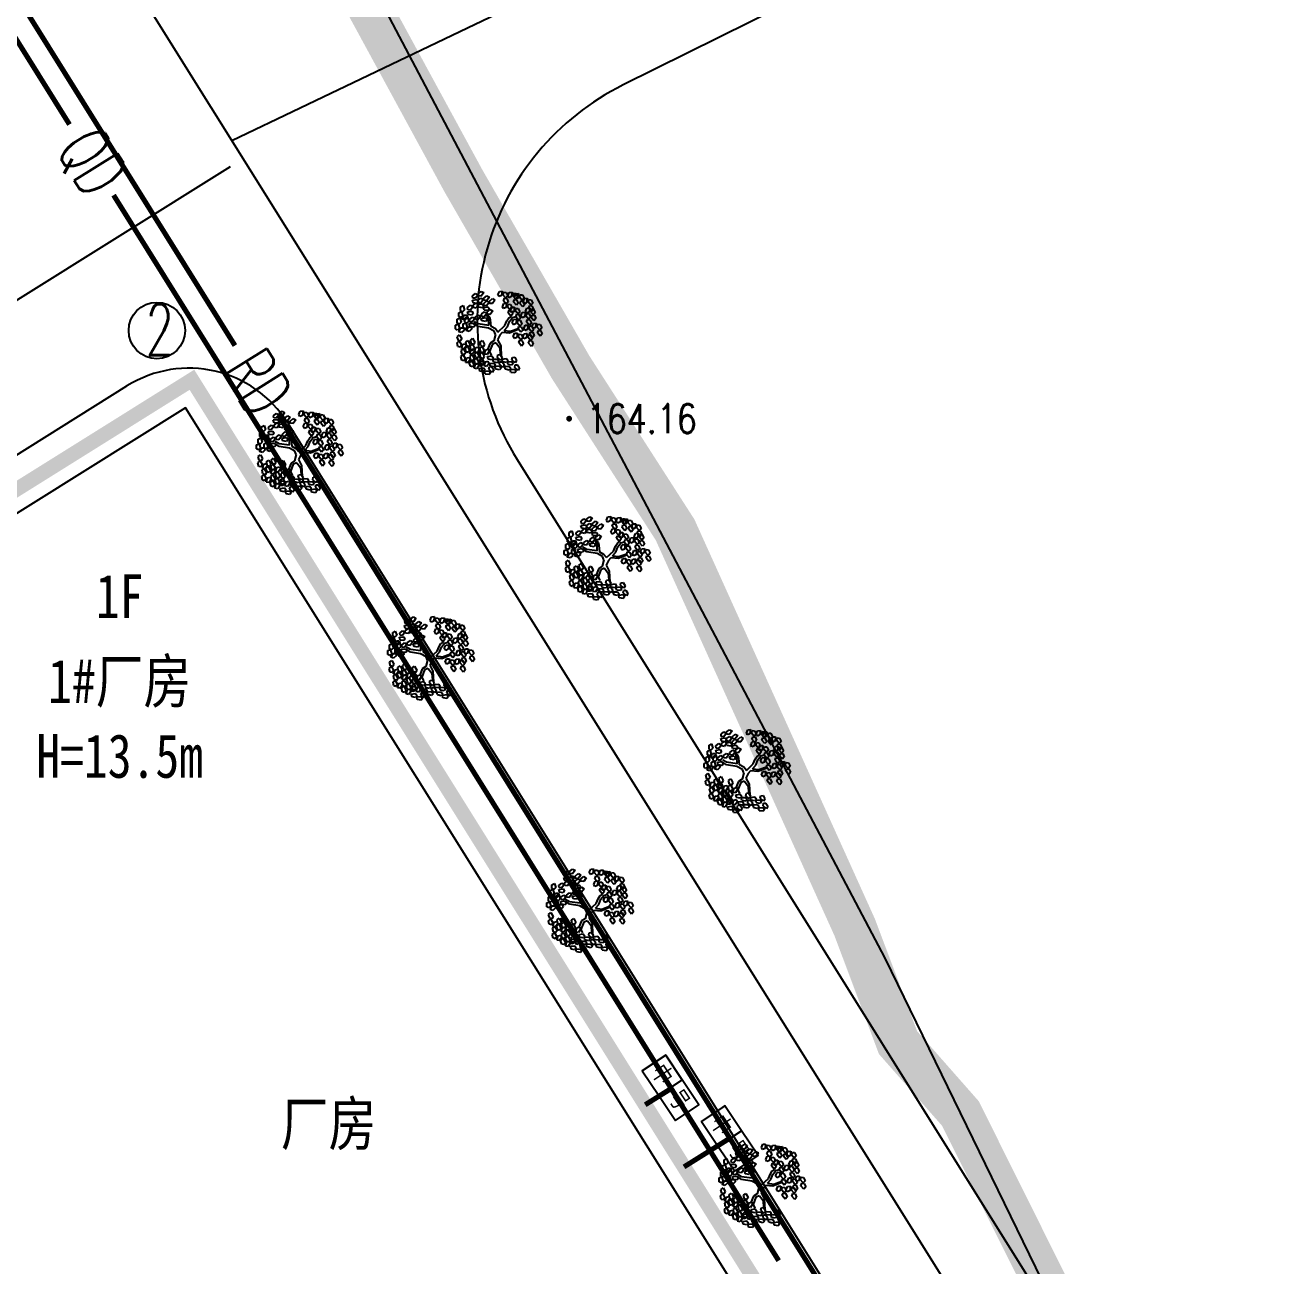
# Model space of a CAD drawing. Extents: x -809667 to 586099, y 3084146 to 3634412.
# Drawn here: x 381171.57 to 381214.81, y 3086119.56 to 3086162.07 of the extents above; entities that cross this region are included whole.
import ezdxf
from ezdxf.enums import TextEntityAlignment as Align

# ---------------------------------------------------------------- set-up
doc = ezdxf.new("R2010")
doc.units = 0
doc.header["$LTSCALE"] = 0.5
doc.layers.get('0').update_dxf_attribs({"linetype": 'CONTINUOUS'})
for name, color, linetype in [('DIM-照明', 3, 'CONTINUOUS'), ('DIM-通讯', 3, 'CONTINUOUS'), ('E-DIM-DQ', 7, 'CONTINUOUS'), ('E-SIG_TEXT', 7, 'CONTINUOUS'), ('GCD', 252, 'CONTINUOUS'), ('TEL_TEXT', 7, 'CONTINUOUS'), ('WIRE-照明', 1, 'CONTINUOUS'), ('WIRE-通讯', 4, 'CONTINUOUS'), ('乔木', 84, 'CONTINUOUS'), ('文字', 7, 'CONTINUOUS')]:
    doc.layers.add(name, color=color, linetype=linetype)
doc.styles.add('-宋体', font='', dxfattribs={"width": 0.6})
doc.styles.add('_TEL_DIM', font='SIMPLEX', dxfattribs={"width": 0.8, "height": 3.5, "bigfont": 'HZTXT'})
doc.styles.add('HZ', font='', dxfattribs={"width": 0.8})
doc.styles.get("Standard").update_dxf_attribs({"font": 'rs.shx', "bigfont": 'hztxt.shx'})
doc.styles.get('-宋体').set_extended_font_data('NSimSun')
doc.styles.get('HZ').set_extended_font_data('NSimSun')

# ---------------------------------------------------------------- blocks, each defined once
blk = doc.blocks.new('GC200')
at = {"color": 0, "linetype": 'Continuous', "const_width": 0.2, "flags": 128}
blk.add_lwpolyline([(-0.1, 0, 1), (0.1, 0, 1)], format="xyb", close=True, dxfattribs=at)
blk = doc.blocks.new('幌伞枫')
at = {"layer": '乔木', "color": 0}
for p, q in [((-531, 995), (-450, 1054)), ((-450, 1054), (-384, 1025)), ((-384, 1025), (-450, 929)), ((-9, 966), (27, 1054)), ((27, 1054), (101, 1061)), ((101, 1061), (86, 944)), ((123, 966), (145, 1032)), ((145, 1032), (203, 1025)), ((203, 1025), (247, 937)), ((247, 937), (284, 1025)), ((284, 1025), (365, 1032)), ((365, 1032), (350, 915)), ((380, 937), (409, 1003)), ((409, 1003), (468, 995)), ((-993, 643), (-927, 680)), ((-927, 680), (-890, 570)), ((-810, 628), (-736, 687)), ((-736, 687), (-663, 658)), ((-685, 826), (-567, 841)), ((-663, 753), (-685, 826)), ((-677, 937), (-604, 995)), ((-670, 878), (-677, 937)), ((-604, 870), (-670, 878)), ((-567, 738), (-663, 753)), ((-663, 687), (-582, 746)), ((-655, 628), (-663, 687)), ((-604, 995), (-531, 966)), ((-531, 966), (-604, 870)), ((-582, 746), (-516, 716)), ((-516, 716), (-582, 614)), ((-567, 841), (-531, 782)), ((-531, 782), (-567, 738)), ((-545, 709), (-428, 724)), ((-523, 636), (-545, 709)), ((-523, 937), (-531, 995)), ((-531, 819), (-457, 878)), ((-523, 760), (-531, 819)), ((-450, 929), (-523, 937)), ((-457, 746), (-523, 760)), ((-457, 878), (-391, 848)), ((-391, 848), (-457, 746)), ((-428, 724), (-384, 665)), ((-384, 870), (-303, 937)), ((-377, 819), (-384, 870)), ((-384, 738), (-310, 804)), ((-377, 680), (-384, 738)), ((-310, 804), (-377, 819)), ((-310, 672), (-377, 680)), ((-237, 900), (-310, 804)), ((-310, 804), (-237, 768)), ((-237, 768), (-310, 672)), ((-303, 937), (-237, 900)), ((-237, 797), (-156, 863)), ((-230, 738), (-237, 797)), ((-156, 731), (-230, 738)), ((-156, 863), (-90, 826)), ((-90, 826), (-156, 731)), ((20, 915), (-9, 966)), ((86, 944), (20, 915)), ((108, 650), (145, 738)), ((196, 878), (123, 966)), ((137, 804), (167, 870)), ((211, 716), (137, 804)), ((145, 738), (218, 746)), ((167, 870), (225, 863)), ((247, 937), (196, 878)), ((218, 746), (203, 628)), ((262, 775), (211, 716)), ((225, 863), (262, 775)), ((240, 650), (262, 716)), ((284, 885), (247, 937)), ((262, 716), (321, 709)), ((350, 915), (284, 885)), ((321, 709), (365, 621)), ((460, 848), (380, 937)), ((402, 775), (424, 841)), ((475, 687), (402, 775)), ((424, 900), (460, 988)), ((453, 848), (424, 900)), ((424, 841), (482, 834)), ((519, 878), (453, 848)), ((460, 988), (534, 995)), ((504, 900), (460, 848)), ((468, 995), (504, 900)), ((526, 746), (475, 687)), ((482, 834), (526, 746)), ((534, 995), (519, 878)), ((556, 900), (578, 966)), ((629, 812), (556, 900)), ((570, 738), (600, 804)), ((644, 650), (570, 738)), ((578, 966), (636, 959)), ((600, 804), (658, 797)), ((681, 870), (629, 812)), ((636, 959), (681, 870)), ((695, 709), (644, 650)), ((651, 775), (688, 863)), ((681, 724), (651, 775)), ((658, 797), (695, 709)), ((747, 753), (681, 724)), ((688, 863), (761, 870)), ((761, 870), (747, 753)), ((783, 775), (805, 841)), ((857, 687), (783, 775)), ((798, 614), (827, 680)), ((805, 841), (864, 834)), ((827, 680), (886, 672)), ((908, 746), (857, 687)), ((864, 834), (908, 746)), ((886, 672), (923, 584)), ((-1081, 320), (-1015, 357)), ((-1037, 489), (-971, 525)), ((-1037, 393), (-1037, 489)), ((-986, 364), (-1037, 393)), ((-1015, 357), (-978, 239)), ((-993, 548), (-993, 643)), ((-942, 518), (-993, 548)), ((-934, 408), (-986, 364)), ((-971, 525), (-934, 408)), ((-956, 320), (-898, 423)), ((-890, 570), (-942, 518)), ((-898, 423), (-824, 423)), ((-883, 349), (-817, 386)), ((-810, 364), (-883, 291)), ((-883, 247), (-883, 349)), ((-824, 423), (-810, 364)), ((-817, 518), (-699, 533)), ((-795, 445), (-817, 518)), ((-817, 386), (-780, 269)), ((-802, 570), (-810, 628)), ((-736, 562), (-802, 570)), ((-699, 430), (-795, 445)), ((-758, 313), (-685, 371)), ((-663, 658), (-736, 562)), ((-699, 533), (-663, 474)), ((-663, 474), (-699, 430)), ((-685, 371), (-619, 342)), ((-619, 342), (-685, 247)), ((-582, 614), (-655, 628)), ((-611, 371), (-531, 430)), ((-604, 313), (-611, 371)), ((-465, 401), (-538, 305)), ((-531, 430), (-465, 401)), ((-421, 621), (-523, 636)), ((-457, 342), (-332, 364)), ((-428, 276), (-457, 342)), ((-443, 452), (-369, 518)), ((-435, 393), (-443, 452)), ((-369, 386), (-435, 393)), ((-384, 665), (-421, 621)), ((-391, 628), (-274, 643)), ((-369, 555), (-391, 628)), ((-274, 548), (-369, 555)), ((-369, 518), (-296, 481)), ((-296, 481), (-369, 386)), ((-332, 364), (-296, 305)), ((-257, 346), (-327, 441)), ((-222, 377), (-311, 462)), ((-296, 511), (-215, 577)), ((-288, 452), (-296, 511)), ((-215, 445), (-288, 452)), ((-274, 643), (-237, 592)), ((-237, 592), (-274, 548)), ((-252, 158), (-257, 346)), ((-206, 307), (-222, 377)), ((-215, 577), (-149, 540)), ((-149, 540), (-215, 445)), ((137, 599), (108, 650)), ((203, 628), (137, 599)), ((225, 276), (277, 357)), ((313, 562), (240, 650)), ((255, 489), (284, 555)), ((328, 401), (255, 489)), ((277, 357), (336, 393)), ((284, 555), (336, 548)), ((291, 261), (372, 364)), ((306, 540), (350, 636)), ((343, 496), (306, 540)), ((365, 621), (313, 562)), ((380, 459), (328, 401)), ((336, 548), (380, 459)), ((336, 393), (344, 419)), ((409, 518), (343, 496)), ((350, 636), (424, 636)), ((372, 364), (468, 393)), ((424, 636), (409, 518)), ((446, 548), (468, 606)), ((519, 452), (446, 548)), ((460, 386), (490, 452)), ((534, 291), (460, 386)), ((468, 606), (526, 599)), ((490, 452), (541, 445)), ((570, 511), (519, 452)), ((526, 599), (570, 511)), ((585, 349), (534, 291)), ((541, 445), (585, 349)), ((592, 408), (629, 496)), ((629, 357), (592, 408)), ((629, 496), (710, 503)), ((695, 386), (629, 357)), ((710, 503), (695, 386)), ((717, 525), (754, 614)), ((747, 481), (717, 525)), ((725, 408), (754, 474)), ((798, 320), (725, 408)), ((813, 503), (747, 481)), ((754, 614), (827, 621)), ((754, 474), (813, 467)), ((871, 525), (798, 614)), ((849, 371), (798, 320)), ((827, 621), (813, 503)), ((813, 467), (849, 371)), ((849, 525), (871, 592)), ((923, 437), (849, 525)), ((864, 364), (893, 430)), ((937, 276), (864, 364)), ((871, 592), (930, 584)), ((923, 584), (871, 525)), ((893, 430), (952, 423)), ((974, 496), (923, 437)), ((930, 584), (974, 496)), ((989, 335), (937, 276)), ((952, 423), (989, 335)), ((-1125, 166), (-1059, 195)), ((-1125, 63), (-1125, 166)), ((-1074, 34), (-1125, 63)), ((-1081, 217), (-1081, 320)), ((-1030, 188), (-1081, 217)), ((-1022, 85), (-1074, 34)), ((-1059, 195), (-1022, 85)), ((-1044, -10), (-986, 92)), ((-978, 239), (-1030, 188)), ((-986, 92), (-912, 92)), ((-898, 34), (-971, -32)), ((-883, 291), (-956, 320)), ((-927, 195), (-861, 225)), ((-927, 92), (-927, 195)), ((-876, 63), (-927, 92)), ((-912, 92), (-898, 34)), ((-832, 217), (-883, 247)), ((-824, 114), (-876, 63)), ((-861, 225), (-824, 114)), ((-846, 19), (-788, 122)), ((-773, -3), (-846, 19)), ((-780, 269), (-832, 217)), ((-788, 122), (-714, 122)), ((-773, 203), (-655, 217)), ((-751, 129), (-773, 203)), ((-699, 63), (-773, -3)), ((-751, 254), (-758, 313)), ((-685, 247), (-751, 254)), ((-648, 114), (-751, 129)), ((-714, 122), (-699, 63)), ((-655, 217), (-611, 158)), ((-611, 158), (-648, 114)), ((-531, 129), (-641, 203)), ((-531, 195), (-633, 254)), ((-538, 305), (-604, 313)), ((-252, 158), (-531, 195)), ((-259, 85), (-531, 129)), ((-332, 261), (-428, 276)), ((-296, 305), (-332, 261)), ((-112, 4), (-259, 85)), ((-188, 124), (-206, 307)), ((-76, 63), (-188, 124)), ((-76, -84), (-112, 4)), ((-9, -18), (-76, 63)), ((-9, -18), (174, 151)), ((152, 26), (240, 122)), ((152, 26), (318, 4)), ((174, 151), (225, 276)), ((240, 122), (291, 261)), ((295, -42), (527, 53)), ((318, 4), (524, 78)), ((365, 225), (402, 313)), ((402, 173), (365, 225)), ((402, 313), (482, 320)), ((468, 203), (402, 173)), ((482, 320), (468, 203)), ((497, 225), (526, 291)), ((570, 136), (497, 225)), ((519, 63), (541, 129)), ((592, -25), (519, 63)), ((526, 291), (585, 283)), ((541, 129), (600, 122)), ((622, 188), (570, 136)), ((585, 283), (622, 188)), ((644, 34), (592, -25)), ((600, 122), (644, 34)), ((673, 70), (710, 166)), ((703, 26), (673, 70)), ((769, 48), (703, 26)), ((710, 166), (783, 166)), ((747, 247), (769, 313)), ((820, 158), (747, 247)), ((769, 313), (827, 305)), ((783, 166), (769, 48)), ((805, 78), (827, 144)), ((879, -18), (805, 78)), ((871, 217), (820, 158)), ((827, 305), (871, 217)), ((827, 144), (886, 136)), ((879, 122), (923, 210)), ((915, 78), (879, 122)), ((930, 41), (879, -18)), ((886, 136), (930, 41)), ((981, 100), (915, 78)), ((923, 210), (996, 217)), ((996, 217), (981, 100)), ((1011, 122), (1040, 188)), ((1092, 34), (1011, 122)), ((1033, -40), (1055, 26)), ((1040, 188), (1099, 180)), ((1055, 26), (1114, 19)), ((1143, 92), (1092, 34)), ((1099, 180), (1143, 92)), ((1114, 19), (1158, -69)), ((-1089, -304), (-1030, -253)), ((-1067, -399), (-1089, -304)), ((-1081, -142), (-1022, -91)), ((-1052, -238), (-1081, -142)), ((-1000, -253), (-1052, -238)), ((-971, -32), (-1044, -10)), ((-1030, -253), (-971, -355)), ((-1022, -91), (-964, -194)), ((-964, -194), (-1000, -253)), ((-934, -341), (-868, -326)), ((-868, -326), (-839, -377)), ((-861, -282), (-802, -238)), ((-839, -385), (-861, -282)), ((-802, -238), (-744, -341)), ((-736, -231), (-677, -179)), ((-707, -326), (-736, -231)), ((-655, -348), (-707, -326)), ((-677, -179), (-619, -289)), ((-619, -289), (-655, -348)), ((-479, -289), (-421, -245)), ((-457, -385), (-479, -289)), ((-421, -245), (-362, -348)), ((-215, -311), (-285, -477)), ((-120, -253), (-215, -311)), ((-61, -304), (-156, -341)), ((-76, -84), (-120, -253)), ((-61, -304), (38, -431)), ((42, -98), (-20, -221)), ((-20, -221), (62, -380)), ((-9, -18), (-9, -18)), ((-9, -18), (-9, -18)), ((-9, -18), (-9, -18)), ((-9, -18), (-9, -18)), ((-9, -18), (-9, -18)), ((-9, -18), (-9, -18)), ((-9, -18), (-9, -18)), ((-9, -18), (-9, -18)), ((-9, -18), (-9, -18)), ((-9, -18), (-9, -18)), ((-9, -18), (-9, -18)), ((-9, -18), (-9, -18)), ((-9, -18), (-9, -18)), ((-9, -18), (-9, -18)), ((-9, -18), (-9, -18)), ((-9, -18), (-9, -18)), ((-9, -18), (-9, -18)), ((-9, -18), (-9, -18)), ((-9, -18), (-9, -18)), ((-9, -18), (-9, -18)), ((-9, -18), (-9, -18)), ((-9, -18), (-9, -18)), ((-9, -18), (-9, -18)), ((-9, -18), (-9, -18)), ((-9, -18), (-9, -18)), ((-9, -18), (-9, -18)), ((-9, -18), (-9, -18)), ((-9, -18), (-9, -18)), ((-9, -18), (-9, -18)), ((-9, -18), (-9, -18)), ((-9, -18), (-9, -18)), ((-9, -18), (-9, -18)), ((-9, -18), (-9, -18)), ((-9, -18), (-9, -18)), ((-9, -18), (-9, -18)), ((-9, -18), (-9, -18)), ((-9, -18), (-9, -18)), ((-9, -18), (-9, -18)), ((-9, -18), (-9, -18)), ((-9, -18), (-9, -18)), ((42, -98), (109, -22)), ((109, -22), (295, -42)), ((387, -142), (424, -47)), ((424, -187), (387, -142)), ((424, -47), (504, -47)), ((490, -165), (424, -187)), ((504, -47), (490, -165)), ((519, -135), (548, -76)), ((592, -231), (519, -135)), ((541, -297), (563, -231)), ((614, -392), (541, -297)), ((548, -76), (607, -84)), ((563, -231), (622, -238)), ((644, -172), (592, -231)), ((607, -84), (644, -172)), ((622, -238), (666, -333)), ((644, -150), (681, -62)), ((673, -201), (644, -150)), ((739, -172), (673, -201)), ((681, -62), (754, -54)), ((754, -54), (739, -172)), ((776, -150), (805, -84)), ((849, -238), (776, -150)), ((791, -311), (820, -245)), ((871, -399), (791, -311)), ((805, -84), (857, -91)), ((820, -84), (849, -18)), ((893, -172), (820, -84)), ((820, -245), (879, -253)), ((849, -18), (908, -25)), ((901, -187), (849, -238)), ((857, -91), (901, -187)), ((879, -253), (915, -341)), ((945, -120), (893, -172)), ((908, -25), (945, -120)), ((1106, -128), (1033, -40)), ((1158, -69), (1106, -128)), ((-1008, -414), (-1067, -399)), ((-971, -355), (-1008, -414)), ((-986, -664), (-927, -620)), ((-964, -759), (-986, -664)), ((-978, -502), (-920, -458)), ((-956, -598), (-978, -502)), ((-971, -451), (-934, -341)), ((-898, -465), (-971, -451)), ((-898, -620), (-956, -598)), ((-927, -620), (-868, -722)), ((-920, -458), (-861, -561)), ((-839, -377), (-898, -465)), ((-861, -561), (-898, -620)), ((-876, -443), (-817, -399)), ((-846, -539), (-876, -443)), ((-795, -561), (-846, -539)), ((-780, -399), (-839, -385)), ((-817, -399), (-758, -502)), ((-758, -502), (-795, -561)), ((-744, -341), (-780, -399)), ((-751, -598), (-714, -480)), ((-677, -605), (-751, -598)), ((-751, -664), (-692, -620)), ((-729, -759), (-751, -664)), ((-744, -392), (-685, -341)), ((-722, -487), (-744, -392)), ((-663, -502), (-722, -487)), ((-714, -480), (-648, -465)), ((-692, -620), (-633, -722)), ((-685, -341), (-626, -443)), ((-626, -524), (-677, -605)), ((-626, -443), (-663, -502)), ((-648, -465), (-626, -524)), ((-626, -539), (-589, -429)), ((-553, -554), (-626, -539)), ((-626, -590), (-567, -546)), ((-597, -693), (-626, -590)), ((-589, -429), (-523, -414)), ((-567, -546), (-509, -649)), ((-494, -465), (-553, -554)), ((-509, -649), (-545, -708)), ((-523, -414), (-494, -465)), ((-487, -451), (-428, -399)), ((-465, -546), (-487, -451)), ((-487, -605), (-428, -554)), ((-457, -700), (-487, -605)), ((-413, -568), (-465, -546)), ((-399, -407), (-457, -385)), ((-428, -399), (-369, -510)), ((-428, -554), (-369, -664)), ((-369, -510), (-413, -568)), ((-369, -664), (-406, -722)), ((-362, -348), (-399, -407)), ((-369, -598), (-332, -487)), ((-296, -612), (-369, -598)), ((-332, -487), (-266, -473)), ((-244, -524), (-296, -612)), ((-288, -664), (-171, -649)), ((-266, -737), (-288, -664)), ((-266, -473), (-244, -524)), ((-156, -341), (-230, -532)), ((-230, -532), (-186, -627)), ((-171, -649), (-127, -708)), ((-24, -686), (-9, -620)), ((-9, -620), (49, -612)), ((38, -431), (49, -612)), ((49, -612), (101, -700)), ((62, -380), (79, -664)), ((666, -333), (614, -392)), ((915, -341), (871, -399)), ((-912, -781), (-964, -759)), ((-868, -722), (-912, -781)), ((-868, -818), (-832, -700)), ((-795, -825), (-868, -818)), ((-832, -700), (-766, -686)), ((-744, -744), (-795, -825)), ((-766, -686), (-744, -744)), ((-766, -825), (-699, -774)), ((-736, -921), (-766, -825)), ((-685, -935), (-736, -921)), ((-670, -781), (-729, -759)), ((-699, -774), (-641, -884)), ((-641, -884), (-685, -935)), ((-633, -722), (-670, -781)), ((-641, -972), (-604, -862)), ((-567, -987), (-641, -972)), ((-633, -752), (-575, -708)), ((-611, -847), (-633, -752)), ((-553, -869), (-611, -847)), ((-604, -862), (-538, -847)), ((-545, -708), (-597, -693)), ((-575, -708), (-516, -810)), ((-516, -899), (-567, -987)), ((-516, -810), (-553, -869)), ((-538, -847), (-516, -899)), ((-516, -906), (-479, -788)), ((-443, -913), (-516, -906)), ((-509, -979), (-391, -965)), ((-487, -1053), (-509, -979)), ((-494, -766), (-435, -715)), ((-472, -862), (-494, -766)), ((-479, -788), (-413, -781)), ((-413, -877), (-472, -862)), ((-406, -722), (-457, -700)), ((-384, -832), (-443, -913)), ((-435, -715), (-377, -818)), ((-413, -781), (-384, -832)), ((-377, -818), (-413, -877)), ((-391, -965), (-354, -1023)), ((-377, -913), (-340, -803)), ((-303, -928), (-377, -913)), ((-340, -803), (-274, -788)), ((-244, -840), (-303, -928)), ((-274, -788), (-244, -840)), ((-171, -752), (-266, -737)), ((-252, -1001), (-230, -935)), ((-230, -847), (-112, -840)), ((-208, -921), (-230, -847)), ((-230, -935), (-178, -928)), ((-112, -935), (-208, -921)), ((-178, -928), (-120, -1016)), ((-127, -708), (-171, -752)), ((-142, -737), (-24, -730)), ((-127, -810), (-142, -737)), ((-24, -832), (-127, -810)), ((-112, -840), (-76, -891)), ((-76, -891), (-112, -935)), ((-90, -921), (27, -913)), ((-68, -994), (-90, -921)), ((27, -1016), (-68, -994)), ((64, -766), (-24, -686)), ((-24, -730), (13, -788)), ((13, -788), (-24, -832)), ((27, -869), (42, -803)), ((115, -950), (27, -869)), ((27, -913), (71, -972)), ((71, -972), (27, -1016)), ((42, -803), (101, -803)), ((101, -700), (64, -766)), ((93, -730), (218, -715)), ((115, -803), (93, -730)), ((101, -803), (159, -884)), ((218, -818), (115, -803)), ((159, -884), (115, -950)), ((167, -928), (284, -921)), ((189, -1001), (167, -928)), ((218, -715), (255, -774)), ((255, -774), (218, -818)), ((240, -803), (358, -796)), ((262, -877), (240, -803)), ((358, -891), (262, -877)), ((284, -921), (328, -979)), ((328, -979), (284, -1023)), ((313, -1009), (431, -994)), ((358, -752), (372, -686)), ((446, -832), (358, -752)), ((358, -796), (394, -847)), ((394, -847), (358, -891)), ((372, -686), (431, -678)), ((431, -678), (482, -766)), ((431, -950), (446, -884)), ((519, -1031), (431, -950)), ((431, -994), (468, -1053)), ((482, -766), (446, -832)), ((446, -884), (504, -884)), ((504, -884), (556, -965)), ((556, -965), (519, -1031)), ((-391, -1067), (-487, -1053)), ((-354, -1023), (-391, -1067)), ((-362, -1053), (-244, -1045)), ((-347, -1126), (-362, -1053)), ((-244, -1141), (-347, -1126)), ((-164, -1082), (-252, -1001)), ((-244, -1045), (-208, -1097)), ((-208, -1097), (-244, -1141)), ((-120, -1016), (-164, -1082)), ((284, -1023), (189, -1001)), ((328, -1082), (313, -1009)), ((431, -1097), (328, -1082)), ((468, -1053), (431, -1097))]:
    blk.add_line(p, q, dxfattribs=at)
blk = doc.blocks.new('23424')
at = {"layer": '文字', "color": 8, "linetype": 'Continuous'}
for p, q in [((381899.097, 3087663.896), (381920.719, 3087677.414)), ((381926.231, 3087676.143), (381955.123, 3087629.931))]:
    blk.add_line(p, q, dxfattribs=at)
at = {"layer": '文字', "color": 8, "linetype": 'Continuous', "const_width": 1.5, "flags": 128}
blk.add_lwpolyline([(381988.443, 3087636.172), (381958.673, 3087631.192), (381956.793, 3087635.595), (381952.672, 3087645.675), (381949.282, 3087652.481), (381947.142, 3087654.912), (381945.662, 3087658.852), (381939.502, 3087672.486), (381935.922, 3087678.058), (381932.242, 3087684.457), (381924.902, 3087697.951), (381920.582, 3087704.276), (381914.762, 3087713.576), (381912.012, 3087720.304), (381912.248, 3087729.697), (381885.305, 3087710.477), (381885.305, 3087710.477), (381885.305, 3087710.477)], dxfattribs=at)
at = {"layer": '文字', "color": 8, "linetype": 'Continuous', "flags": 128}
for points in [[(381961.801, 3087625.851), (381907.187, 3087713.205, 0.432167), (381895.758, 3087715.477), (381876.183, 3087701.513)], [(381970.558, 3087703.99), (381937.725, 3087687.729, 0.443481), (381934.088, 3087674.893), (381959.124, 3087634.848, 0.29145), (381967.854, 3087630.687), (381970.756, 3087631.044)]]:
    blk.add_lwpolyline(points, format="xyb", dxfattribs=at)
at = {"layer": '文字', "color": 8, "linetype": 'Continuous'}
blk.add_lwpolyline([(381917.44, 3087709.556), (381928.253, 3087692.806), (381946.69, 3087657.806), (381955.94, 3087638.806), (381958.909, 3087631.806)], dxfattribs=at)
at = {"layer": '文字', "color": 8, "linetype": 'Continuous', "flags": 128}
for points in [[(381969.067, 3087707.218), (381924.312, 3087685.814)], [(381890.776, 3087664), (381924.269, 3087684.94)]]:
    blk.add_lwpolyline(points, dxfattribs=at)
at = {"layer": '文字', "color": 8, "linetype": 'Continuous', "const_width": 0.5, "flags": 128}
blk.add_lwpolyline([(381929.845, 3087609.999), (381955.282, 3087625.903), (381922.945, 3087677.626), (381897.507, 3087661.722)], close=True, dxfattribs=at)
at = {"layer": '文字', "color": 8, "linetype": 'Continuous', "flags": 128}
blk.add_lwpolyline([(381930.067, 3087610.964), (381954.318, 3087626.125), (381922.722, 3087676.661), (381898.472, 3087661.5)], close=True, dxfattribs=at)
at = {"layer": '文字', "color": 8, "linetype": 'Continuous'}
blk.add_arc((381922.839, 3087674.022), 4, 32.0138, 122.0138, dxfattribs=at)
at = {"layer": '文字', "color": 8, "linetype": 'Continuous', "xscale": 0.0013, "yscale": 0.0013, "zscale": 0.0013}
for p in [(381933.445, 3087679.286), (381926.621, 3087675.177), (381937.165, 3087671.562), (381931.12, 3087668.129), (381941.957, 3087664.264), (381936.575, 3087659.484), (381942.474, 3087650.057)]:
    blk.add_blockref('幌伞枫', p, dxfattribs=at)
at = {"layer": '文字', "color": 8, "linetype": 'Continuous'}
ref = blk.add_blockref('GC200', (381935.872, 3087676.293, 164.16), dxfattribs=dict(at, xscale=0.5, yscale=0.5, zscale=0.5))
ref.add_attrib('height', '164.16', dxfattribs={"layer": 'GCD', "linetype": 'Continuous', "height": 1, "width": 0.8}).set_placement((381936.472, 3087676.293, 164.16), align=Align.MIDDLE_LEFT)
at = {"layer": '文字', "color": 8, "linetype": 'Continuous', "style": 'HZ', "width": 0.8}
for s, p in [('1F', (381920.468, 3087670.209)), ('1#厂房', (381920.468, 3087667.328)), ('H=13.5m', (381920.468, 3087664.724)), ('厂房', (381927.628, 3087652.166))]:
    blk.add_text(s, height=1.5, dxfattribs=at).set_placement(p, align=Align.MIDDLE)
blk = doc.blocks.new('RQWE')
at = {"layer": 'E-DIM-DQ', "const_width": 0.075, "elevation": -0.017}
for points in [[(78.17, -95.5), (76.567, -95.5), (76.567, -97.004), (78.17, -97.004)], [(79.788, -95.5), (78.185, -95.5), (78.185, -97.004), (79.788, -97.004)]]:
    blk.add_lwpolyline(points, close=True, dxfattribs=at)
at = {"layer": 'E-SIG_TEXT', "color": 3}
for p, q in [((78.185, -95.5, -0.017), (76.582, -95.5, -0.017)), ((76.582, -95.5, -0.017), (76.582, -97.004, -0.017)), ((79.788, -95.5, -0.017), (78.185, -95.5, -0.017)), ((78.185, -95.5, -0.017), (78.185, -97.004, -0.017)), ((78.185, -97.004, -0.017), (78.185, -95.5, -0.017)), ((79.788, -97.004, -0.017), (79.788, -95.5, -0.017)), ((76.582, -97.004, -0.017), (78.185, -97.004, -0.017)), ((78.185, -97.004, -0.017), (79.788, -97.004, -0.017))]:
    blk.add_line(p, q, dxfattribs=at)
at = {"layer": 'E-SIG_TEXT', "color": 3, "style": '-宋体', "width": 0.8}
for s, p in [('中', (76.846, -96.664, -0.017)), ('号', (78.449, -96.664, -0.017))]:
    blk.add_text(s, height=0.9, rotation=360, dxfattribs=at).set_placement(p)

msp = doc.modelspace()

# ---------------------------------------------------------------- linework, layer by layer
at = {"layer": 'WIRE-照明', "linetype": 'Continuous', "const_width": 0.175}
for points in [[(381164.246, 3086172.835), (381173.091, 3086158.666)], [(381174.602, 3086156.245), (381197.395, 3086119.731)], [(381192.82, 3086125.074), (381193.712, 3086125.631)]]:
    msp.add_lwpolyline(points, dxfattribs=at)
at = {"layer": 'WIRE-通讯', "linetype": 'Continuous', "const_width": 0.175}
for points in [[(381163.396, 3086175.705), (381178.762, 3086151.09)], [(381180.245, 3086148.715), (381205.85, 3086107.697)], [(381194.15, 3086122.946), (381195.719, 3086123.926)]]:
    msp.add_lwpolyline(points, dxfattribs=at)
at = {"layer": '文字', "linetype": 'Continuous'}
msp.add_circle((381176.085, 3086151.606), 0.965, dxfattribs=at)

# ---------------------------------------------------------------- block references
at = {"linetype": 'Continuous', "xscale": 0.6399999999999998, "yscale": 0.6399999999999998, "zscale": 0.6399999999999998, "rotation": 303.7397066378747}
for p in [(381217.125, 3086201.481, 0.011), (381219.154, 3086199.741, 0.011)]:
    msp.add_blockref('RQWE', p, dxfattribs=at)
at = {"layer": '文字', "color": 8, "linetype": 'Continuous'}
msp.add_blockref('23424', (-745.658, -1527.708), dxfattribs=at)

# ---------------------------------------------------------------- texts
at = {"layer": 'DIM-照明', "linetype": 'Continuous', "style": '_TEL_DIM', "width": 0.64}
msp.add_text('QD', height=1.75, rotation=301.9733, dxfattribs=at).set_placement((381172.596, 3086157.806))
at = {"layer": 'DIM-通讯', "linetype": 'Continuous', "style": '_TEL_DIM', "width": 0.64}
msp.add_text('RD', height=1.75, rotation=301.9745, dxfattribs=at).set_placement((381178.267, 3086150.231))
at = {"layer": 'TEL_TEXT', "linetype": 'Continuous', "style": '_TEL_DIM', "width": 0.64}
msp.add_text('2', height=1.75, dxfattribs=at).set_placement((381175.703, 3086150.76))

doc.saveas('drawing.dxf')
